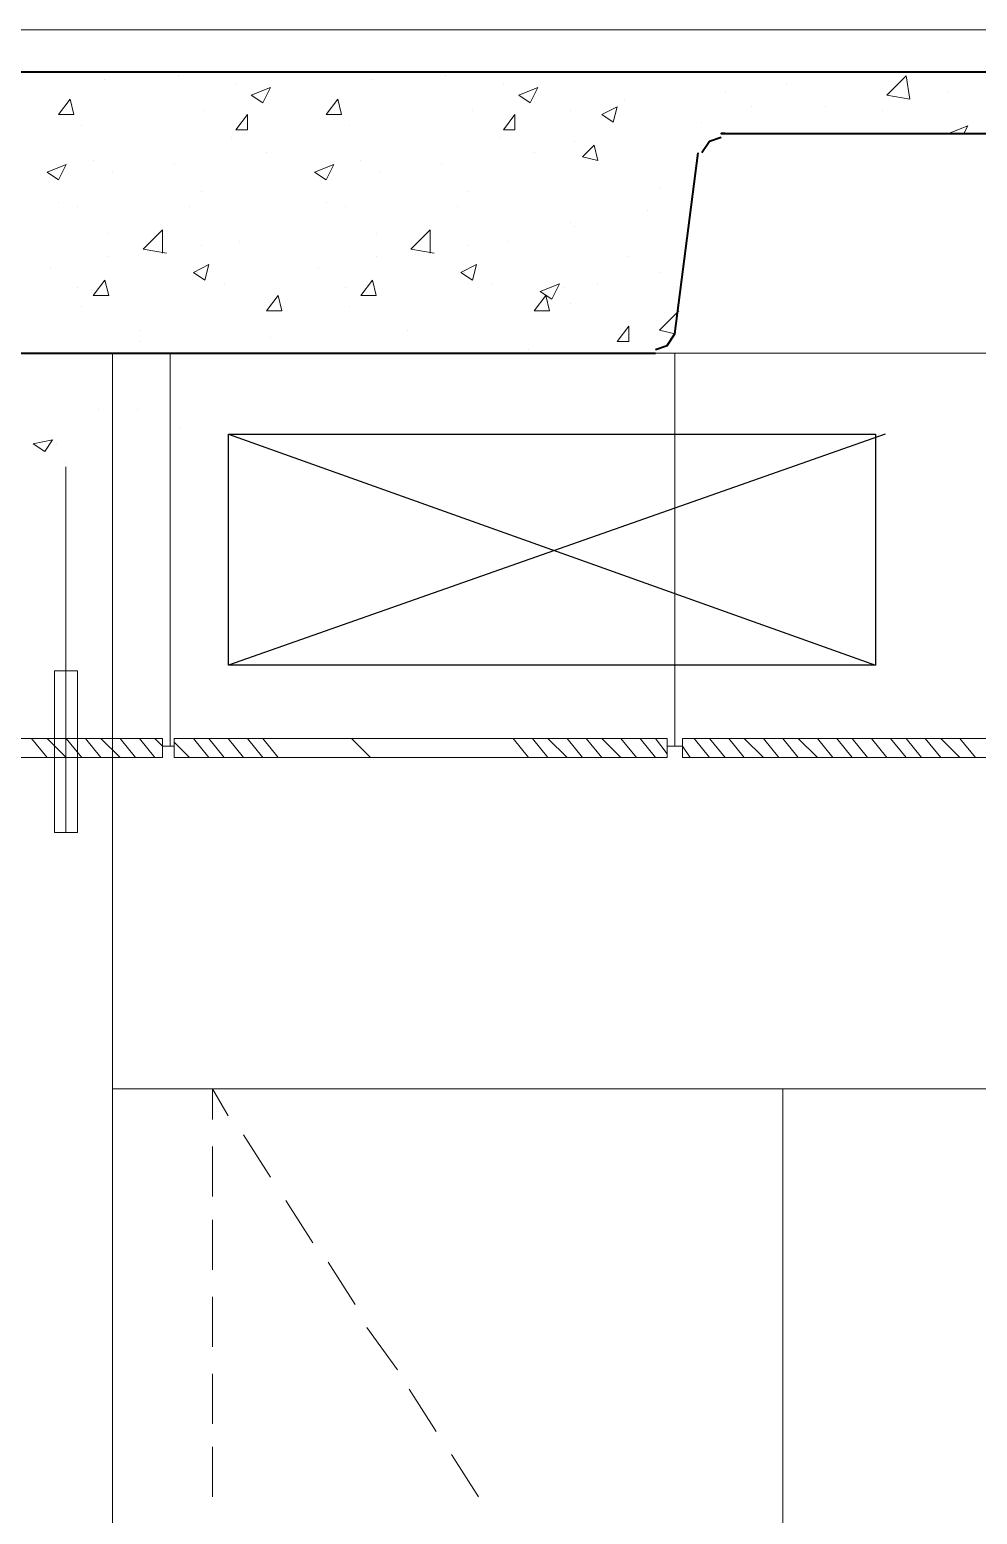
# Model space of a CAD drawing. Header units: millimetres. Extents: x 182 to 575, y -105 to 95.
# Drawn here: x 375.62 to 376.792, y -0.211 to 1.625 of the extents above; entities that cross this region are included whole.
import ezdxf

# ---------------------------------------------------------------- set-up
doc = ezdxf.new("R2010")
doc.units = ezdxf.units.MM
doc.header["$MEASUREMENT"] = 0
doc.layers.add('AR-COND', color=4, linetype='Continuous')
doc.layers.add('PDF_Geometry', color=7, linetype='Continuous')

# ---------------------------------------------------------------- blocks, each defined once
blk = doc.blocks.new('*U53')
at = {"layer": 'PDF_Geometry', "lineweight": 0}
for points in [[(-0.0095, 0.2619), (-0.0095, 0.2619)], [(0.0381, 0.2619), (0.0381, 0.2619)], [(0.0905, 0.2381), (0.0905, 0.2381)], [(-0.0619, 0.219), (-0.0619, 0.219)], [(-0.05, 0.1952), (-0.05, 0.1952)]]:
    blk.add_lwpolyline(points, dxfattribs=at)
blk.add_lwpolyline([(-0.0667, 0.2238), (-0.0762, 0.2095), (-0.0905, 0.219)], close=True, dxfattribs=at)
at = {"layer": 'PDF_Geometry', "lineweight": 13}
blk.add_lwpolyline([(-0.05, 0.1905), (-0.05, -0.2619)], dxfattribs=at)
for points in [[(-0.0643, -0.0619), (-0.05, -0.0619), (-0.05, -0.2619), (-0.0643, -0.2619)], [(-0.0357, -0.0619), (-0.05, -0.0619), (-0.05, -0.2619), (-0.0357, -0.2619)]]:
    blk.add_lwpolyline(points, close=True, dxfattribs=at)
blk = doc.blocks.new('*U54')
at = {"color": 0, "linetype": 'ByBlock', "lineweight": -2, "transparency": 16777216}
blk.add_blockref('*U53', (5.75, 0), dxfattribs=at)

msp = doc.modelspace()

# ---------------------------------------------------------------- linework, layer by layer
at = {"layer": 'AR-COND', "color": 2}
for p, q in [((375.8658, 1.1245), (376.6658, 0.8388)), ((376.6778, 1.1245), (375.8658, 0.8388))]:
    msp.add_line(p, q, dxfattribs=at)
msp.add_lwpolyline([(375.8658, 1.1245), (376.6658, 1.1245), (376.6658, 0.8388), (375.8658, 0.8388)], close=True, dxfattribs=at)
at = {"layer": 'PDF_Geometry', "lineweight": 13}
for points in [[(374.6179, 1.6245), (377.3321, 1.6245), (375.456, 1.6245)], [(376.4226, 1.5722), (376.0417, 1.5722)], [(364.8702, 1.2245), (377.3179, 1.2245)], [(375.794, 0.7388), (375.794, 1.2245)], [(376.3607, 1.2245), (376.0417, 1.2245), (376.175, 1.2245)], [(376.4179, 0.7388), (376.4179, 1.2245)], [(375.6417, 0.7245), (375.6226, 0.7483)], [(375.6655, 0.7245), (375.6417, 0.7483)], [(375.6845, 0.7245), (375.6655, 0.7483)], [(375.7083, 0.7245), (375.6893, 0.7483)], [(375.7321, 0.7245), (375.7083, 0.7483)], [(375.7512, 0.7245), (375.7321, 0.7483)], [(375.775, 0.7245), (375.756, 0.7483)], [(375.775, 0.7483), (375.7845, 0.7388), (375.7988, 0.7388)], [(375.7845, 0.7245), (375.7845, 0.7483)], [(375.7988, 0.7245), (375.7988, 0.7483)], [(375.8179, 0.7245), (375.7988, 0.7436)], [(375.8417, 0.7245), (375.8226, 0.7483)], [(375.8607, 0.7245), (375.8417, 0.7483)], [(375.8845, 0.7245), (375.8655, 0.7483)], [(375.9083, 0.7245), (375.8893, 0.7483)], [(375.9274, 0.7245), (375.9083, 0.7483)], [(376.2417, 0.7483), (376.2607, 0.7245), (376.0417, 0.7245), (376.0179, 0.7483)], [(376.2369, 0.7245), (376.2179, 0.7483)], [(376.2845, 0.7245), (376.2607, 0.7483)], [(376.3036, 0.7245), (376.2845, 0.7483)], [(376.3274, 0.7245), (376.3083, 0.7483)], [(376.3512, 0.7245), (376.3274, 0.7483)], [(376.3702, 0.7245), (376.3512, 0.7483)], [(376.394, 0.7245), (376.375, 0.7483)], [(376.4083, 0.7293), (376.394, 0.7483)], [(376.4083, 0.7245), (376.4083, 0.7483)], [(376.4369, 0.7245), (376.4274, 0.7388), (376.4083, 0.7388)], [(376.4274, 0.7245), (376.4274, 0.7483)], [(376.4607, 0.7245), (376.4417, 0.7483)], [(376.4798, 0.7245), (376.4607, 0.7483)], [(376.5036, 0.7245), (376.4845, 0.7483)], [(376.5274, 0.7245), (376.5036, 0.7483)], [(376.5464, 0.7245), (376.5274, 0.7483)], [(376.5702, 0.7245), (376.5512, 0.7483)], [(376.594, 0.7245), (376.5702, 0.7483)], [(376.6131, 0.7245), (376.594, 0.7483)], [(376.6369, 0.7245), (376.6179, 0.7483)], [(376.656, 0.7245), (376.6369, 0.7483)], [(376.6798, 0.7245), (376.6607, 0.7483)], [(376.7036, 0.7245), (376.6845, 0.7483)], [(376.7226, 0.7245), (376.7036, 0.7483)], [(376.7464, 0.7245), (376.7274, 0.7483)], [(376.7702, 0.7245), (376.7464, 0.7483)], [(376.7893, 0.7245), (376.7702, 0.7483)], [(375.8655, 0.2817), (375.8464, 0.315), (375.8464, 0.2769)], [(375.9179, 0.2055), (375.8845, 0.2579)], [(375.8464, 0.2436), (375.8464, 0.1817)], [(375.9702, 0.1245), (375.9369, 0.1769)], [(375.8464, 0.1531), (375.8464, 0.0912)], [(376.0226, 0.0483), (375.9893, 0.1007)], [(375.8464, 0.0579), (375.8464, -0.004)], [(376.075, -0.0326), (376.0369, 0.0198)], [(375.8464, -0.0374), (375.8464, -0.0993)], [(376.1226, -0.1088), (376.0893, -0.0564)], [(375.8464, -0.1278), (375.8464, -0.1897)], [(376.175, -0.1897), (376.1417, -0.1374)]]:
    msp.add_lwpolyline(points, dxfattribs=at)
at = {"layer": 'PDF_Geometry', "lineweight": 40}
for points in [[(377.1179, 1.2245), (377.5702, 1.2245), (377.5702, 1.5722), (364.8464, 1.5722), (364.4702, 1.5722), (364.4702, 1.2245), (364.8464, 1.2245), (364.9179, 1.2245)], [(377.475, 1.5722), (376.475, 1.5722), (375.456, 1.5722)], [(376.475, 1.4912), (376.4607, 1.4864), (376.4512, 1.4722)], [(376.4798, 1.496), (376.475, 1.496), (377.0369, 1.496)], [(376.394, 1.2293), (376.4083, 1.2341), (376.4179, 1.2483), (376.4464, 1.4722)], [(365.6464, 1.2245), (376.394, 1.2245)]]:
    msp.add_lwpolyline(points, dxfattribs=at)
at = {"layer": 'PDF_Geometry', "lineweight": 0}
for points in [[(375.7131, 1.5626), (375.7131, 1.5626)], [(375.8036, 1.5674), (375.8036, 1.5674)], [(376.0439, 1.5626), (376.0439, 1.5626)], [(376.1343, 1.5674), (376.1343, 1.5674)], [(376.6702, 1.5722), (376.6702, 1.5722)], [(375.875, 1.5579), (375.875, 1.5579)], [(376.2058, 1.5579), (376.2058, 1.5579)], [(376.4798, 1.5483), (376.4798, 1.5483)], [(376.556, 1.5579), (376.556, 1.5579)], [(376.7559, 1.5483), (376.7559, 1.5483)], [(375.8369, 1.5245), (375.8369, 1.5245)], [(376.1677, 1.5245), (376.1677, 1.5245)], [(376.2893, 1.5245), (376.2893, 1.5245)], [(376.356, 1.5388), (376.356, 1.5388)], [(376.5131, 1.5293), (376.5131, 1.5293)], [(376.6036, 1.5293), (376.6036, 1.5293)], [(376.675, 1.5245), (376.675, 1.5245)], [(375.6845, 1.5055), (375.6845, 1.5055)], [(376.0153, 1.5055), (376.0153, 1.5055)], [(376.4512, 1.5103), (376.4512, 1.5103)], [(376.7607, 1.496), (376.7559, 1.496), (376.7798, 1.5055), (376.775, 1.496)], [(375.8702, 1.4912), (375.8702, 1.4912)], [(376.201, 1.4912), (376.201, 1.4912)], [(375.9131, 1.4722), (375.9131, 1.4722)], [(376.2439, 1.4722), (376.2439, 1.4722)], [(376.294, 1.4864), (376.294, 1.4864)], [(375.6988, 1.4626), (375.6988, 1.4626)], [(375.7988, 1.4579), (375.7988, 1.4579)], [(376.0296, 1.4626), (376.0296, 1.4626)], [(376.1296, 1.4579), (376.1296, 1.4579)], [(375.7226, 1.4483), (375.7226, 1.4483)], [(376.0534, 1.4483), (376.0534, 1.4483)], [(375.8321, 1.4245), (375.8321, 1.4245)], [(376.1629, 1.4245), (376.1629, 1.4245)], [(376.3988, 1.4293), (376.3988, 1.4293)], [(375.656, 1.4103), (375.656, 1.4103)], [(375.6798, 1.4055), (375.6798, 1.4055)], [(375.8179, 1.4055), (375.8179, 1.4055)], [(375.9867, 1.4103), (375.9867, 1.4103)], [(376.0105, 1.4055), (376.0105, 1.4055)], [(376.1486, 1.4055), (376.1486, 1.4055)], [(376.3845, 1.4007), (376.3845, 1.4007)], [(375.7893, 1.3483), (375.7607, 1.3531), (375.7845, 1.3769), (375.7845, 1.3483)], [(376.1201, 1.3483), (376.0915, 1.3531), (376.1153, 1.3769), (376.1153, 1.3483)], [(376.2893, 1.3864), (376.2893, 1.3864)], [(376.294, 1.3817), (376.294, 1.3817)], [(375.7179, 1.3722), (375.7179, 1.3722)], [(375.8798, 1.3626), (375.8798, 1.3626)], [(376.0486, 1.3722), (376.0486, 1.3722)], [(376.2105, 1.3626), (376.2105, 1.3626)], [(375.7179, 1.3436), (375.7179, 1.3436)], [(375.8321, 1.3579), (375.8321, 1.3579)], [(376.0486, 1.3436), (376.0486, 1.3436)], [(376.1629, 1.3579), (376.1629, 1.3579)], [(376.3607, 1.3436), (376.3607, 1.3436)], [(375.6464, 1.3293), (375.6464, 1.3293)], [(375.8274, 1.3245), (375.8274, 1.3245)], [(375.9772, 1.3293), (375.9772, 1.3293)], [(376.1582, 1.3245), (376.1582, 1.3245)], [(376.3988, 1.3245), (376.3988, 1.3245)], [(375.6798, 1.3055), (375.6798, 1.3055)], [(375.8607, 1.3103), (375.8607, 1.3103)], [(376.0105, 1.3055), (376.0105, 1.3055)], [(376.1915, 1.3103), (376.1915, 1.3103)], [(376.2798, 1.3055), (376.2798, 1.3055)], [(376.3226, 1.3103), (376.3226, 1.3103)], [(376.2893, 1.2864), (376.2893, 1.2864)], [(375.6845, 1.2817), (375.6845, 1.2817)], [(376.0153, 1.2817), (376.0153, 1.2817)], [(376.4179, 1.2483), (376.3988, 1.2531), (376.4226, 1.2769)], [(375.756, 1.2531), (375.756, 1.2531)], [(376.0867, 1.2531), (376.0867, 1.2531)], [(375.756, 1.2388), (375.756, 1.2388)], [(375.9179, 1.2436), (375.9179, 1.2436)], [(375.8274, 1.2245), (375.8274, 1.2245)], [(376.2369, 1.2293), (376.2369, 1.2293)]]:
    msp.add_lwpolyline(points, dxfattribs=at)
for points in [[(376.7083, 1.5388), (376.6798, 1.5436), (376.7036, 1.5674)], [(375.9179, 1.5531), (375.9083, 1.5341), (375.894, 1.5436)], [(376.2486, 1.5531), (376.2391, 1.5341), (376.2248, 1.5436)], [(375.6702, 1.5388), (375.675, 1.5198), (375.656, 1.5198)], [(376.001, 1.5388), (376.0058, 1.5198), (375.9867, 1.5198)], [(376.3464, 1.5293), (376.3417, 1.5103), (376.3274, 1.5198)], [(375.8893, 1.5198), (375.8893, 1.5007), (375.875, 1.5007)], [(376.2201, 1.5198), (376.2201, 1.5007), (376.2058, 1.5007)], [(376.3179, 1.4817), (376.3226, 1.4626), (376.3036, 1.4674)], [(375.6655, 1.4579), (375.656, 1.4388), (375.6417, 1.4483)], [(375.9963, 1.4579), (375.9867, 1.4388), (375.9724, 1.4483)], [(375.8417, 1.3341), (375.8369, 1.315), (375.8226, 1.3245)], [(376.1724, 1.3341), (376.1677, 1.315), (376.1534, 1.3245)], [(375.7131, 1.315), (375.7179, 1.296), (375.6988, 1.296)], [(376.0439, 1.315), (376.0486, 1.296), (376.0296, 1.296)], [(376.275, 1.3103), (376.2655, 1.2912), (376.2512, 1.3007)], [(375.9274, 1.296), (375.9321, 1.2769), (375.9131, 1.2769)], [(376.2582, 1.296), (376.2629, 1.2769), (376.2439, 1.2769)], [(376.3607, 1.2579), (376.3607, 1.2388), (376.3464, 1.2388)]]:
    msp.add_lwpolyline(points, close=True, dxfattribs=at)
at = {"layer": 'PDF_Geometry', "lineweight": 20}
for points in [[(375.7226, 1.2245), (375.7226, -1.8278)], [(376.5512, 0.315), (376.5512, -1.8278)]]:
    msp.add_lwpolyline(points, dxfattribs=at)
at = {"layer": 'PDF_Geometry', "lineweight": 13}
for points in [[(375.7845, 0.7483), (375.175, 0.7483), (375.175, 0.7245), (375.7845, 0.7245)], [(375.7988, 0.7483), (376.4083, 0.7483), (376.4083, 0.7245), (375.7988, 0.7245)], [(377.0369, 0.7483), (376.4274, 0.7483), (376.4274, 0.7245), (377.0369, 0.7245)]]:
    msp.add_lwpolyline(points, close=True, dxfattribs=at)
at = {"layer": 'PDF_Geometry', "lineweight": 20}
msp.add_lwpolyline([(375.7226, -1.8278), (375.7226, 0.315), (377.3702, 0.315), (377.3702, -1.8278)], close=True, dxfattribs=at)

# ---------------------------------------------------------------- block references
msp.add_blockref('*U54', (369.965, 0.8936))

doc.saveas('drawing.dxf')
